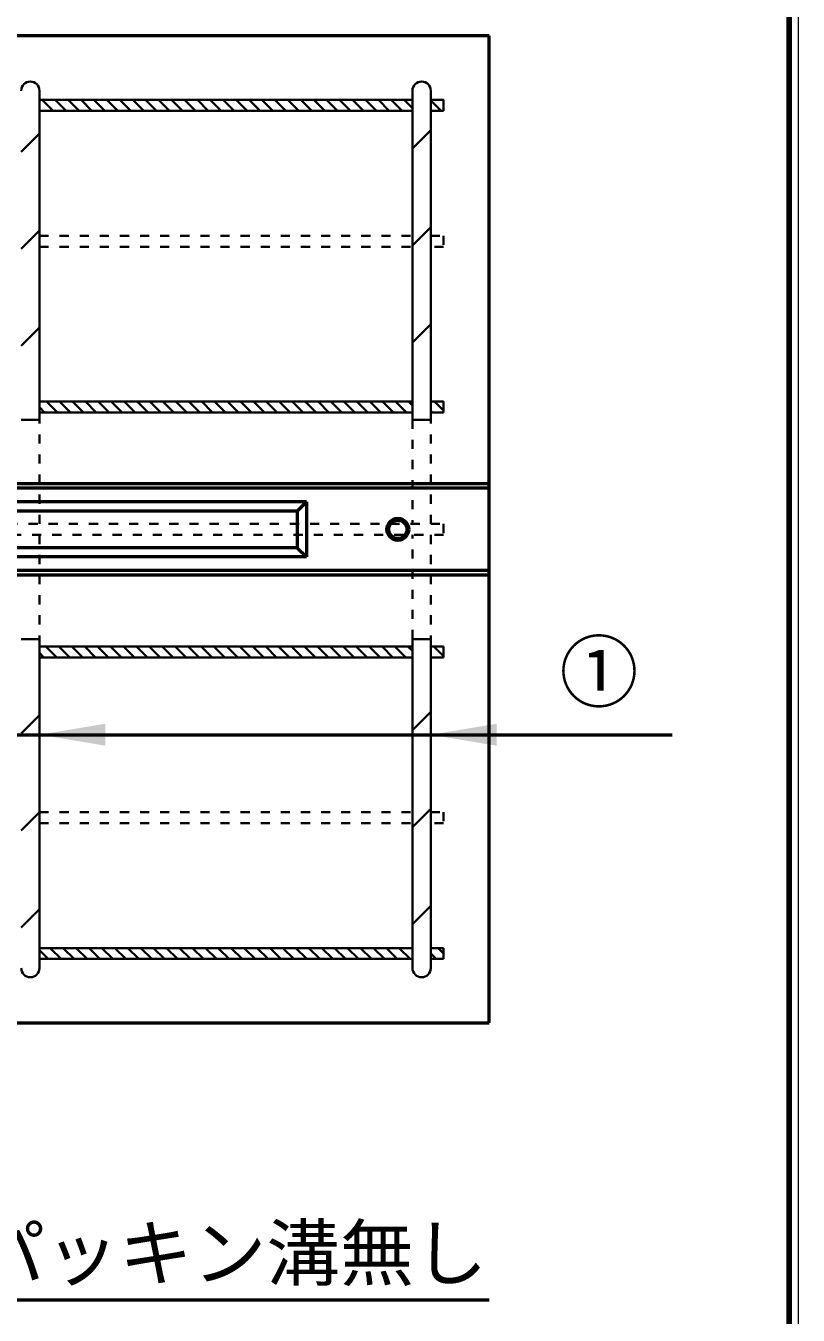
# Model space of a CAD drawing. Units: millimetres, scale not verified. Extents: x 100 to 4105, y 100 to 2870.
# Drawn here: x 3682 to 4105, y 1799 to 2504 of the extents above; entities that cross this region are included whole.
import ezdxf
from ezdxf.enums import TextEntityAlignment as Align

# ---------------------------------------------------------------- set-up
doc = ezdxf.new("R2010")
doc.units = ezdxf.units.MM
doc.header["$LTSCALE"] = 5
doc.linetypes.add('USER1', pattern=[2.2, 1, -1.2])
doc.layers.add('V-nasSTD', color=7, linetype='Continuous', lineweight=35)
doc.styles.add('ＭＳ ゴシック', font='')
doc.styles.get('ＭＳ ゴシック').set_extended_font_data('MS Gothic')

msp = doc.modelspace()

# ---------------------------------------------------------------- hatches: boundary and pattern name
at = {"layer": 'V-nasSTD'}
for points in [[(3726, 2122.565), (3690, 2116.565), (3726, 2110.565)], [(3940, 2122.565), (3904, 2116.565), (3940, 2110.565)]]:
    msp.add_hatch(color=256, dxfattribs=at).paths.add_polyline_path(points)

# ---------------------------------------------------------------- linework, layer by layer
at = {"layer": 'V-nasSTD', "lineweight": 100}
msp.add_line((4100, 105), (4100, 2865), dxfattribs=at)
at = {"layer": 'V-nasSTD', "lineweight": 50}
for p, q in [((3936, 2498.887), (1936, 2498.887)), ((3936, 1958.887), (3936, 2498.887)), ((3936, 2253.887), (1936, 2253.887)), ((3936, 2251.387), (1936, 2251.387)), ((3836, 2243.887), (3036, 2243.887)), ((3831, 2238.887), (3836, 2243.887)), ((3836, 2243.887), (3836, 2213.887)), ((3831, 2238.887), (3041, 2238.887)), ((3831, 2238.887), (3831, 2218.887)), ((3831, 2218.887), (3041, 2218.887)), ((3831, 2218.887), (3836, 2213.887)), ((3836, 2213.887), (3036, 2213.887)), ((3936, 2206.387), (1936, 2206.387)), ((3936, 2203.887), (1936, 2203.887)), ((2936, 2116.565), (4036, 2116.565)), ((1936, 1958.887), (3936, 1958.887)), ((3652.792, 1807.482), (3936, 1807.482))]:
    msp.add_line(p, q, dxfattribs=at)
at = {"layer": 'V-nasSTD'}
for p, q in [((3690, 2468.887), (3690, 2288.887)), ((3894, 2468.887), (3894, 2288.887)), ((3904, 2468.887), (3904, 2288.887)), ((3690, 2463.887), (3894, 2463.887)), ((3691.491, 2463.887), (3697.491, 2457.887)), ((3698.562, 2463.887), (3704.562, 2457.887)), ((3705.633, 2463.887), (3711.633, 2457.887)), ((3712.704, 2463.887), (3718.704, 2457.887)), ((3719.775, 2463.887), (3725.775, 2457.887)), ((3726.846, 2463.887), (3732.846, 2457.887)), ((3733.917, 2463.887), (3739.917, 2457.887)), ((3740.988, 2463.887), (3746.988, 2457.887)), ((3748.059, 2463.887), (3754.059, 2457.887)), ((3755.13, 2463.887), (3761.13, 2457.887)), ((3762.201, 2463.887), (3768.201, 2457.887)), ((3769.272, 2463.887), (3775.272, 2457.887)), ((3776.343, 2463.887), (3782.343, 2457.887)), ((3783.414, 2463.887), (3789.414, 2457.887)), ((3790.485, 2463.887), (3796.485, 2457.887)), ((3797.557, 2463.887), (3803.557, 2457.887)), ((3804.628, 2463.887), (3810.628, 2457.887)), ((3811.699, 2463.887), (3817.699, 2457.887)), ((3818.77, 2463.887), (3824.77, 2457.887)), ((3825.841, 2463.887), (3831.841, 2457.887)), ((3832.912, 2463.887), (3838.912, 2457.887)), ((3839.983, 2463.887), (3845.983, 2457.887)), ((3847.054, 2463.887), (3853.054, 2457.887)), ((3854.125, 2463.887), (3860.125, 2457.887)), ((3861.196, 2463.887), (3867.196, 2457.887)), ((3868.267, 2463.887), (3874.267, 2457.887)), ((3875.338, 2463.887), (3881.338, 2457.887)), ((3882.409, 2463.887), (3888.409, 2457.887)), ((3889.48, 2463.887), (3894, 2459.367)), ((3904, 2463.887), (3911, 2463.887)), ((3904, 2463.509), (3909.623, 2457.887)), ((3910.694, 2463.887), (3911, 2463.58)), ((3911, 2463.887), (3911, 2457.887)), ((3690, 2458.306), (3690.419, 2457.887)), ((3690, 2457.887), (3894, 2457.887)), ((3911, 2457.887), (3904, 2457.887)), ((3680, 2435.375), (3690, 2445.375)), ((3894, 2437.243), (3904, 2447.243)), ((3680, 2382.342), (3690, 2392.342)), ((3894, 2384.21), (3904, 2394.21)), ((3680, 2329.309), (3690, 2339.309)), ((3894, 2331.177), (3904, 2341.177)), ((3690, 2298.887), (3894, 2298.887)), ((3690, 2295.672), (3692.785, 2292.887)), ((3690, 2292.887), (3894, 2292.887)), ((3693.856, 2298.887), (3699.856, 2292.887)), ((3700.927, 2298.887), (3706.927, 2292.887)), ((3707.998, 2298.887), (3713.998, 2292.887)), ((3715.069, 2298.887), (3721.069, 2292.887)), ((3722.14, 2298.887), (3728.14, 2292.887)), ((3729.211, 2298.887), (3735.211, 2292.887)), ((3736.282, 2298.887), (3742.282, 2292.887)), ((3743.353, 2298.887), (3749.353, 2292.887)), ((3750.424, 2298.887), (3756.424, 2292.887)), ((3757.496, 2298.887), (3763.496, 2292.887)), ((3764.567, 2298.887), (3770.567, 2292.887)), ((3771.638, 2298.887), (3777.638, 2292.887)), ((3778.709, 2298.887), (3784.709, 2292.887)), ((3785.78, 2298.887), (3791.78, 2292.887)), ((3792.851, 2298.887), (3798.851, 2292.887)), ((3799.922, 2298.887), (3805.922, 2292.887)), ((3806.993, 2298.887), (3812.993, 2292.887)), ((3814.064, 2298.887), (3820.064, 2292.887)), ((3821.135, 2298.887), (3827.135, 2292.887)), ((3828.206, 2298.887), (3834.206, 2292.887)), ((3835.277, 2298.887), (3841.277, 2292.887)), ((3842.348, 2298.887), (3848.348, 2292.887)), ((3849.419, 2298.887), (3855.419, 2292.887)), ((3856.491, 2298.887), (3862.491, 2292.887)), ((3863.562, 2298.887), (3869.562, 2292.887)), ((3870.633, 2298.887), (3876.633, 2292.887)), ((3877.704, 2298.887), (3883.704, 2292.887)), ((3884.775, 2298.887), (3890.775, 2292.887)), ((3891.846, 2298.887), (3894, 2296.733)), ((3904, 2298.887), (3911, 2298.887)), ((3904, 2293.804), (3904.917, 2292.887)), ((3911, 2292.887), (3904, 2292.887)), ((3905.988, 2298.887), (3911, 2293.875)), ((3911, 2298.887), (3911, 2292.887)), ((3680, 2288.887), (3690, 2288.887)), ((3894, 2288.887), (3904, 2288.887)), ((3680, 2168.887), (3690, 2168.887)), ((3690, 2168.887), (3690, 1988.887)), ((3894, 2168.887), (3894, 1988.887)), ((3894, 2168.887), (3904, 2168.887)), ((3904, 2168.887), (3904, 1988.887)), ((3690, 2164.887), (3894, 2164.887)), ((3690, 2161.321), (3692.435, 2158.887)), ((3690, 2158.887), (3894, 2158.887)), ((3693.506, 2164.887), (3699.506, 2158.887)), ((3700.577, 2164.887), (3706.577, 2158.887)), ((3707.648, 2164.887), (3713.648, 2158.887)), ((3714.719, 2164.887), (3720.719, 2158.887)), ((3721.79, 2164.887), (3727.79, 2158.887)), ((3728.861, 2164.887), (3734.861, 2158.887)), ((3735.932, 2164.887), (3741.932, 2158.887)), ((3743.003, 2164.887), (3749.003, 2158.887)), ((3750.074, 2164.887), (3756.074, 2158.887)), ((3757.145, 2164.887), (3763.145, 2158.887)), ((3764.216, 2164.887), (3770.216, 2158.887)), ((3771.287, 2164.887), (3777.287, 2158.887)), ((3778.358, 2164.887), (3784.358, 2158.887)), ((3785.43, 2164.887), (3791.43, 2158.887)), ((3792.501, 2164.887), (3798.501, 2158.887)), ((3799.572, 2164.887), (3805.572, 2158.887)), ((3806.643, 2164.887), (3812.643, 2158.887)), ((3813.714, 2164.887), (3819.714, 2158.887)), ((3820.785, 2164.887), (3826.785, 2158.887)), ((3827.856, 2164.887), (3833.856, 2158.887)), ((3834.927, 2164.887), (3840.927, 2158.887)), ((3841.998, 2164.887), (3847.998, 2158.887)), ((3849.069, 2164.887), (3855.069, 2158.887)), ((3856.14, 2164.887), (3862.14, 2158.887)), ((3863.211, 2164.887), (3869.211, 2158.887)), ((3870.282, 2164.887), (3876.282, 2158.887)), ((3877.353, 2164.887), (3883.353, 2158.887)), ((3884.424, 2164.887), (3890.424, 2158.887)), ((3891.496, 2164.887), (3894, 2162.382)), ((3904, 2164.887), (3911, 2164.887)), ((3904, 2159.453), (3904.567, 2158.887)), ((3911, 2158.887), (3904, 2158.887)), ((3905.638, 2164.887), (3911, 2159.524)), ((3911, 2164.887), (3911, 2158.887)), ((3680, 2117.177), (3690, 2127.177)), ((3894, 2119.045), (3904, 2129.045)), ((3680, 2064.144), (3690, 2074.144)), ((3894, 2066.012), (3904, 2076.012)), ((3680, 2011.111), (3690, 2021.111)), ((3894, 2012.979), (3904, 2022.979)), ((3690, 1999.887), (3894, 1999.887)), ((3690, 1998.687), (3694.8, 1993.887)), ((3695.871, 1999.887), (3701.871, 1993.887)), ((3702.942, 1999.887), (3708.942, 1993.887)), ((3710.013, 1999.887), (3716.013, 1993.887)), ((3717.084, 1999.887), (3723.084, 1993.887)), ((3724.155, 1999.887), (3730.155, 1993.887)), ((3731.226, 1999.887), (3737.226, 1993.887)), ((3738.298, 1999.887), (3744.298, 1993.887)), ((3745.369, 1999.887), (3751.369, 1993.887)), ((3752.44, 1999.887), (3758.44, 1993.887)), ((3759.511, 1999.887), (3765.511, 1993.887)), ((3766.582, 1999.887), (3772.582, 1993.887)), ((3773.653, 1999.887), (3779.653, 1993.887)), ((3780.724, 1999.887), (3786.724, 1993.887)), ((3787.795, 1999.887), (3793.795, 1993.887)), ((3794.866, 1999.887), (3800.866, 1993.887)), ((3801.937, 1999.887), (3807.937, 1993.887)), ((3809.008, 1999.887), (3815.008, 1993.887)), ((3816.079, 1999.887), (3822.079, 1993.887)), ((3823.15, 1999.887), (3829.15, 1993.887)), ((3830.221, 1999.887), (3836.221, 1993.887)), ((3837.292, 1999.887), (3843.292, 1993.887)), ((3844.364, 1999.887), (3850.364, 1993.887)), ((3851.435, 1999.887), (3857.435, 1993.887)), ((3858.506, 1999.887), (3864.506, 1993.887)), ((3865.577, 1999.887), (3871.577, 1993.887)), ((3872.648, 1999.887), (3878.648, 1993.887)), ((3879.719, 1999.887), (3885.719, 1993.887)), ((3886.79, 1999.887), (3892.79, 1993.887)), ((3904, 1999.887), (3911, 1999.887)), ((3904, 1996.819), (3906.932, 1993.887)), ((3908.003, 1999.887), (3911, 1996.89)), ((3911, 1999.887), (3911, 1993.887)), ((3690, 1993.887), (3894, 1993.887)), ((3911, 1993.887), (3904, 1993.887))]:
    msp.add_line(p, q, dxfattribs=at)
at = {"layer": 'V-nasSTD', "linetype": 'USER1'}
for p, q in [((3690, 2389.529), (3894, 2389.529)), ((3904, 2389.529), (3911, 2389.529)), ((3911, 2389.529), (3911, 2383.529)), ((3690, 2383.529), (3894, 2383.529)), ((3911, 2383.529), (3904, 2383.529)), ((3690, 2231.887), (3690, 2288.887)), ((3894, 2288.887), (3894, 2231.887)), ((3904, 2231.887), (3904, 2288.887)), ((2936, 2231.887), (3911, 2231.887)), ((3911, 2231.887), (3911, 2225.887)), ((3911, 2225.887), (2936, 2225.887)), ((3690, 2225.887), (3690, 2168.887)), ((3894, 2168.887), (3894, 2225.887)), ((3904, 2225.887), (3904, 2168.887)), ((3690, 2074.244), (3894, 2074.244)), ((3904, 2074.244), (3911, 2074.244)), ((3911, 2074.244), (3911, 2068.244)), ((3690, 2068.244), (3894, 2068.244)), ((3911, 2068.244), (3904, 2068.244))]:
    msp.add_line(p, q, dxfattribs=at)
at = {"layer": 'V-nasSTD', "lineweight": 13}
msp.add_lwpolyline([(100, 100), (100, 2870), (4105, 2870), (4105, 100)], close=True, dxfattribs=at)
at = {"layer": 'V-nasSTD', "lineweight": 50}
for radius in [6, 5]:
    msp.add_circle((3886, 2228.887), radius, dxfattribs=at)
at = {"layer": 'V-nasSTD'}
for centre, start, end in [((3685, 2468.887), 0, 180), ((3899, 2468.887), 0, 180), ((3685, 1988.887), 180, 0), ((3685, 1988.887), 270, 0), ((3899, 1988.887), 180, 0), ((3899, 1988.887), 180, 270)]:
    msp.add_arc(centre, 5, start, end, dxfattribs=at)

# ---------------------------------------------------------------- texts
at = {"layer": 'V-nasSTD', "style": 'ＭＳ ゴシック'}
for s, height, p in [('①', 31.67, (3974.4, 2166.765)), ('パッキン溝無し', 29.56, (3652.792, 1847.802))]:
    msp.add_text(s, height=height, dxfattribs=at).set_placement(p, align=Align.TOP_LEFT)

doc.saveas('drawing.dxf')
